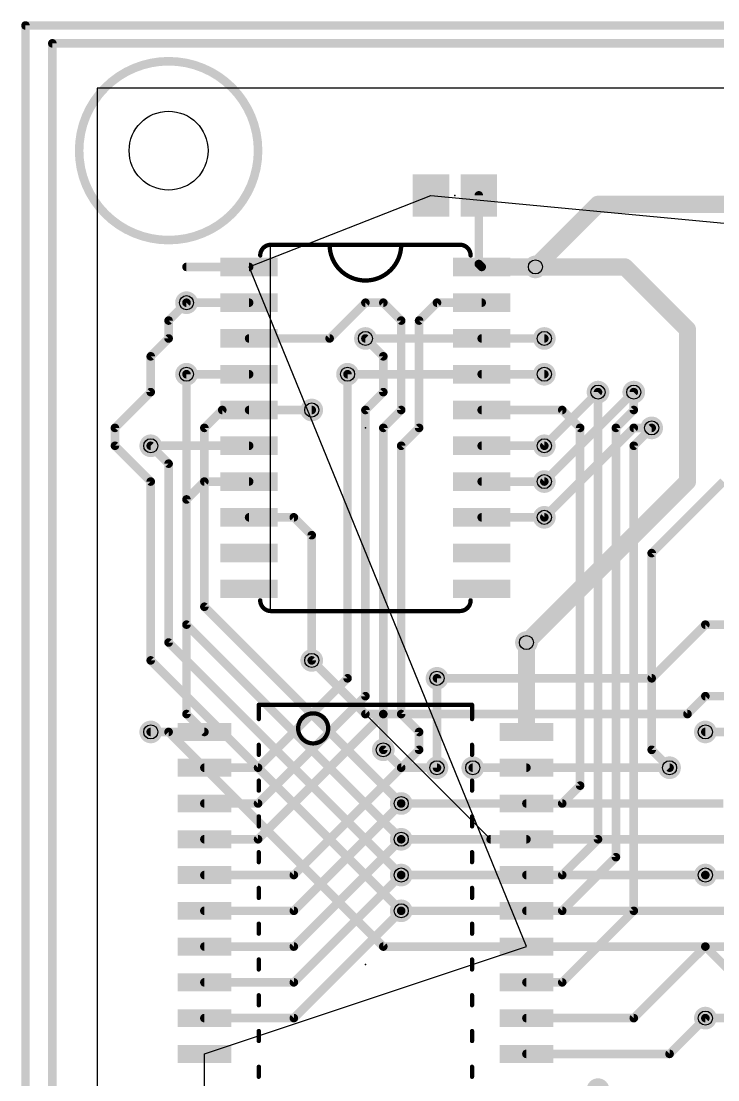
# Model space of a CAD drawing. Extents: x -3 to 108, y -3 to 135.
# Drawn here: x -2.69 to 22.03, y 97.19 to 134.77 of the extents above; entities that cross this region are included whole.
import ezdxf

# ---------------------------------------------------------------- set-up
doc = ezdxf.new("R2010")
doc.units = 0
for name, color, linetype in [('1', 22, 'CONTINUOUS'), ('16', 175, 'CONTINUOUS'), ('18', 82, 'CONTINUOUS'), ('19', 53, 'CONTINUOUS'), ('20', 7, 'CONTINUOUS'), ('21', 253, 'CONTINUOUS'), ('23', 7, 'CONTINUOUS'), ('44', 253, 'CONTINUOUS')]:
    doc.layers.add(name, color=color, linetype=linetype)

# ---------------------------------------------------------------- blocks, each defined once
blk = doc.blocks.new('RECT')
blk.add_solid([(-0.5, -0.5), (0.5, -0.5), (-0.5, 0.5), (0.5, 0.5)])
blk = doc.blocks.new('ROUNDV')
at = {"const_width": 0.5}
blk.add_lwpolyline([(0, -0.25, 1), (0, 0.25, 1), (0, -0.25)], format="xyb", dxfattribs=at)

msp = doc.modelspace()

# ---------------------------------------------------------------- linework, layer by layer
at = {"layer": '1'}
for points, const_width in [([(-1.5875, 133.985), (107.95, 133.985)], 0.3048), ([(-1.5875, -2.2225), (-1.5875, 133.985)], 0.3048), ([(13.55, 128.5875), (13.55, 126.15)], 0.3048), ([(17.78, 128.27), (15.5575, 126.0475)], 0.6096), ([(31.75, 128.27), (17.78, 128.27)], 0.6096), ([(13.6525, 126.0475), (15.5575, 126.0475)], 0.6096), ([(13.55, 126.15), (13.6525, 126.0475)], 0.3048), ([(5.3975, 126.0475), (3.175, 126.0475)], 0.3048), ([(5.3975, 124.7775), (3.175, 124.7775)], 0.3048), ([(9.525, 124.7775), (8.255, 123.5075)], 0.3048), ([(10.16, 124.7775), (9.525, 124.7775)], 0.3048), ([(10.795, 124.1425), (10.16, 124.7775)], 0.3048), ([(12.065, 124.7775), (11.43, 124.1425)], 0.3048), ([(13.6525, 124.7775), (12.065, 124.7775)], 0.3048), ([(10.795, 120.9675), (10.795, 124.1425)], 0.3048), ([(11.43, 120.3325), (11.43, 124.1425)], 0.3048), ([(8.255, 123.5075), (5.3975, 123.5075)], 0.3048), ([(10.16, 122.8725), (9.525, 123.5075)], 0.3048), ([(15.875, 123.5075), (13.6525, 123.5075)], 0.3048), ([(10.16, 121.6025), (10.16, 122.8725)], 0.3048), ([(5.3975, 122.2375), (3.175, 122.2375)], 0.3048), ([(8.89, 111.4425), (8.89, 122.2375)], 0.3048), ([(15.875, 122.2375), (13.6525, 122.2375)], 0.3048), ([(9.525, 120.9675), (10.16, 121.6025)], 0.3048), ([(17.78, 121.6025), (17.78, 105.7275)], 0.3048), ([(19.05, 120.9675), (19.05, 121.6025)], 0.3048), ([(7.62, 120.9675), (5.3975, 120.9675)], 0.3048), ([(9.525, 110.8075), (9.525, 120.9675)], 0.3048), ([(10.16, 120.3325), (10.795, 120.9675)], 0.3048), ([(16.51, 120.9675), (13.6525, 120.9675)], 0.3048), ([(17.145, 120.3325), (16.51, 120.9675)], 0.3048), ([(18.415, 120.3325), (19.05, 120.9675)], 0.3048), ([(10.16, 110.1725), (10.16, 120.3325)], 0.3048), ([(10.795, 119.6975), (11.43, 120.3325)], 0.3048), ([(17.145, 107.6325), (17.145, 120.3325)], 0.3048), ([(18.415, 105.0925), (18.415, 120.3325)], 0.3048), ([(19.05, 119.6975), (19.685, 120.3325)], 0.3048), ([(1.905, 119.6975), (5.3975, 119.6975)], 0.3048), ([(10.795, 110.1725), (10.795, 119.6975)], 0.3048), ([(13.6525, 119.6975), (15.875, 119.6975)], 0.3048), ([(19.05, 103.1875), (19.05, 119.6975)], 0.3048), ([(3.81, 118.4275), (3.175, 117.7925)], 0.3048), ([(5.3975, 118.4275), (3.81, 118.4275)], 0.3048), ([(15.875, 118.4275), (13.6525, 118.4275)], 0.3048), ([(19.685, 115.8875), (22.225, 118.4275)], 0.3048), ([(3.175, 117.7925), (3.175, 110.1725)], 0.3048), ([(5.3975, 117.1575), (6.985, 117.1575)], 0.3048), ([(6.985, 117.1575), (7.62, 116.5225)], 0.3048), ([(13.6525, 117.1575), (15.875, 117.1575)], 0.3048), ([(7.62, 116.5225), (7.62, 112.0775)], 0.3048), ([(19.685, 108.9025), (19.685, 115.8875)], 0.3048), ([(15.24, 109.5375), (15.24, 112.7125)], 0.6096), ([(5.715, 108.2675), (8.89, 111.4425)], 0.3048), ([(12.065, 108.2675), (12.065, 111.4425)], 0.3048), ([(5.715, 106.9975), (9.525, 110.8075)], 0.3048), ([(3.175, 110.1725), (3.81, 109.5375)], 0.3048), ([(5.715, 105.7275), (10.16, 110.1725)], 0.3048), ([(10.16, 108.9025), (10.16, 110.1725)], 0.3048), ([(11.43, 109.5375), (10.795, 110.1725)], 0.3048), ([(1.905, 109.5375), (3.81, 109.5375)], 0.3048), ([(11.43, 108.9025), (11.43, 109.5375)], 0.3048), ([(28.575, 109.5375), (21.59, 109.5375)], 0.3048), ([(11.43, 108.9025), (6.985, 104.4575)], 0.3048), ([(20.32, 108.2675), (19.685, 108.9025)], 0.3048), ([(3.81, 108.2675), (5.715, 108.2675)], 0.3048), ([(15.24, 108.2675), (13.335, 108.2675)], 0.3048), ([(16.51, 106.9975), (17.145, 107.6325)], 0.3048), ([(3.81, 106.9975), (5.715, 106.9975)], 0.3048), ([(6.985, 103.1875), (10.795, 106.9975)], 0.3048), ([(15.24, 106.9975), (16.51, 106.9975)], 0.3048), ([(3.81, 105.7275), (5.715, 105.7275)], 0.3048), ([(6.985, 101.9175), (10.795, 105.7275)], 0.3048), ([(13.97, 105.7275), (15.24, 105.7275)], 0.3048), ([(17.78, 105.7275), (16.51, 104.4575)], 0.3048), ([(16.51, 103.1875), (18.415, 105.0925)], 0.3048), ([(6.985, 104.4575), (3.81, 104.4575)], 0.3048), ([(6.985, 100.6475), (10.795, 104.4575)], 0.3048), ([(16.51, 104.4575), (15.24, 104.4575)], 0.3048), ([(21.59, 104.4575), (27.305, 104.4575)], 0.3048), ([(3.81, 103.1875), (6.985, 103.1875)], 0.3048), ([(6.985, 99.3775), (10.795, 103.1875)], 0.3048), ([(15.24, 103.1875), (16.51, 103.1875)], 0.3048), ([(16.51, 100.6475), (19.05, 103.1875)], 0.3048), ([(3.81, 101.9175), (6.985, 101.9175)], 0.3048), ([(19.05, 99.3775), (21.59, 101.9175)], 0.3048), ([(21.59, 101.9175), (26.035, 101.9175)], 0.3048), ([(3.81, 100.6475), (6.985, 100.6475)], 0.3048), ([(15.24, 100.6475), (16.51, 100.6475)], 0.3048), ([(3.81, 99.3775), (6.985, 99.3775)], 0.3048), ([(15.24, 99.3775), (19.05, 99.3775)], 0.3048), ([(20.32, 98.1075), (21.59, 99.3775)], 0.3048), ([(15.24, 98.1075), (20.32, 98.1075)], 0.3048)]:
    msp.add_lwpolyline(points, dxfattribs=dict(at, const_width=const_width))
for points, const_width in [([(-1.5875, 134.0612, 1), (-1.5875, 133.9088)], 0.1524), ([(-1.5113, 133.985, 1), (-1.6637, 133.985)], 0.1524), ([(13.6262, 128.5875, 1), (13.4738, 128.5875)], 0.1524), ([(17.78, 128.4224, 1), (17.78, 128.1176)], 0.3048), ([(17.8878, 128.1622, 1), (17.6722, 128.3778)], 0.3048), ([(13.6525, 126.1999, 1), (13.6525, 125.8951)], 0.3048), ([(13.6039, 126.2039, 1), (13.4961, 126.0961)], 0.1524), ([(15.4497, 126.1553, 1), (15.6653, 125.9397)], 0.3048), ([(15.5575, 125.8951, 1), (15.5575, 126.1999)], 0.3048), ([(3.175, 126.1237, 1), (3.175, 125.9713)], 0.1524), ([(5.3975, 125.9713, 1), (5.3975, 126.1237)], 0.1524), ([(13.4738, 126.15, 1), (13.6262, 126.15)], 0.1524), ([(13.5986, 125.9936, 1), (13.7064, 126.1014)], 0.1524), ([(3.175, 124.8537, 1), (3.175, 124.7013)], 0.1524), ([(5.3975, 124.7013, 1), (5.3975, 124.8537)], 0.1524), ([(9.525, 124.8537, 1), (9.525, 124.7013)], 0.1524), ([(9.5789, 124.7236, 1), (9.4711, 124.8314)], 0.1524), ([(10.2139, 124.8314, 1), (10.1061, 124.7236)], 0.1524), ([(10.16, 124.7013, 1), (10.16, 124.8537)], 0.1524), ([(12.065, 124.8537, 1), (12.065, 124.7013)], 0.1524), ([(12.1189, 124.7236, 1), (12.0111, 124.8314)], 0.1524), ([(13.6525, 124.7013, 1), (13.6525, 124.8537)], 0.1524), ([(10.8712, 124.1425, 1), (10.7188, 124.1425)], 0.1524), ([(10.7411, 124.0886, 1), (10.8489, 124.1964)], 0.1524), ([(11.5062, 124.1425, 1), (11.3538, 124.1425)], 0.1524), ([(11.3761, 124.1964, 1), (11.4839, 124.0886)], 0.1524), ([(5.3975, 123.5837, 1), (5.3975, 123.4313)], 0.1524), ([(8.255, 123.4313, 1), (8.255, 123.5837)], 0.1524), ([(9.5789, 123.5614, 1), (9.4711, 123.4536)], 0.1524), ([(13.6525, 123.5837, 1), (13.6525, 123.4313)], 0.1524), ([(15.875, 123.4313, 1), (15.875, 123.5837)], 0.1524), ([(8.2011, 123.5614, 1), (8.3089, 123.4536)], 0.1524), ([(10.2362, 122.8725, 1), (10.0838, 122.8725)], 0.1524), ([(10.1061, 122.8186, 1), (10.2139, 122.9264)], 0.1524), ([(3.175, 122.3137, 1), (3.175, 122.1613)], 0.1524), ([(5.3975, 122.1613, 1), (5.3975, 122.3137)], 0.1524), ([(8.9662, 122.2375, 1), (8.8138, 122.2375)], 0.1524), ([(13.6525, 122.3137, 1), (13.6525, 122.1613)], 0.1524), ([(15.875, 122.1613, 1), (15.875, 122.3137)], 0.1524), ([(10.0838, 121.6025, 1), (10.2362, 121.6025)], 0.1524), ([(10.2139, 121.5486, 1), (10.1061, 121.6564)], 0.1524), ([(17.8562, 121.6025, 1), (17.7038, 121.6025)], 0.1524), ([(19.1262, 121.6025, 1), (18.9738, 121.6025)], 0.1524), ([(5.3975, 121.0437, 1), (5.3975, 120.8913)], 0.1524), ([(7.62, 120.8913, 1), (7.62, 121.0437)], 0.1524), ([(9.6012, 120.9675, 1), (9.4488, 120.9675)], 0.1524), ([(9.4711, 121.0214, 1), (9.5789, 120.9136)], 0.1524), ([(10.7188, 120.9675, 1), (10.8712, 120.9675)], 0.1524), ([(10.8489, 120.9136, 1), (10.7411, 121.0214)], 0.1524), ([(13.6525, 121.0437, 1), (13.6525, 120.8913)], 0.1524), ([(16.5639, 121.0214, 1), (16.4561, 120.9136)], 0.1524), ([(16.51, 120.8913, 1), (16.51, 121.0437)], 0.1524), ([(18.9738, 120.9675, 1), (19.1262, 120.9675)], 0.1524), ([(19.1039, 120.9136, 1), (18.9961, 121.0214)], 0.1524), ([(10.2362, 120.3325, 1), (10.0838, 120.3325)], 0.1524), ([(10.1061, 120.3864, 1), (10.2139, 120.2786)], 0.1524), ([(11.3538, 120.3325, 1), (11.5062, 120.3325)], 0.1524), ([(11.4839, 120.2786, 1), (11.3761, 120.3864)], 0.1524), ([(17.2212, 120.3325, 1), (17.0688, 120.3325)], 0.1524), ([(17.0911, 120.2786, 1), (17.1989, 120.3864)], 0.1524), ([(18.4912, 120.3325, 1), (18.3388, 120.3325)], 0.1524), ([(18.3611, 120.3864, 1), (18.4689, 120.2786)], 0.1524), ([(19.7389, 120.2786, 1), (19.6311, 120.3864)], 0.1524), ([(1.905, 119.7737, 1), (1.905, 119.6213)], 0.1524), ([(5.3975, 119.6213, 1), (5.3975, 119.7737)], 0.1524), ([(10.8712, 119.6975, 1), (10.7188, 119.6975)], 0.1524), ([(10.7411, 119.7514, 1), (10.8489, 119.6436)], 0.1524), ([(13.6525, 119.7737, 1), (13.6525, 119.6213)], 0.1524), ([(15.875, 119.6213, 1), (15.875, 119.7737)], 0.1524), ([(19.1262, 119.6975, 1), (18.9738, 119.6975)], 0.1524), ([(18.9961, 119.7514, 1), (19.1039, 119.6436)], 0.1524), ([(3.81, 118.5037, 1), (3.81, 118.3513)], 0.1524), ([(3.8639, 118.3736, 1), (3.7561, 118.4814)], 0.1524), ([(5.3975, 118.3513, 1), (5.3975, 118.5037)], 0.1524), ([(13.6525, 118.5037, 1), (13.6525, 118.3513)], 0.1524), ([(15.875, 118.3513, 1), (15.875, 118.5037)], 0.1524), ([(3.2512, 117.7925, 1), (3.0988, 117.7925)], 0.1524), ([(3.1211, 117.8464, 1), (3.2289, 117.7386)], 0.1524), ([(5.3975, 117.2337, 1), (5.3975, 117.0813)], 0.1524), ([(7.0389, 117.2114, 1), (6.9311, 117.1036)], 0.1524), ([(6.985, 117.0813, 1), (6.985, 117.2337)], 0.1524), ([(13.6525, 117.2337, 1), (13.6525, 117.0813)], 0.1524), ([(15.875, 117.0813, 1), (15.875, 117.2337)], 0.1524), ([(7.6962, 116.5225, 1), (7.5438, 116.5225)], 0.1524), ([(7.5661, 116.4686, 1), (7.6739, 116.5764)], 0.1524), ([(19.7612, 115.8875, 1), (19.6088, 115.8875)], 0.1524), ([(19.6311, 115.9414, 1), (19.7389, 115.8336)], 0.1524), ([(15.3924, 112.7125, 1), (15.0876, 112.7125)], 0.3048), ([(7.5438, 112.0775, 1), (7.6962, 112.0775)], 0.1524), ([(8.8138, 111.4425, 1), (8.9662, 111.4425)], 0.1524), ([(8.9439, 111.3886, 1), (8.8361, 111.4964)], 0.1524), ([(12.1412, 111.4425, 1), (11.9888, 111.4425)], 0.1524), ([(9.4488, 110.8075, 1), (9.6012, 110.8075)], 0.1524), ([(9.5789, 110.7536, 1), (9.4711, 110.8614)], 0.1524), ([(3.2289, 110.2264, 1), (3.1211, 110.1186)], 0.1524), ([(3.0988, 110.1725, 1), (3.2512, 110.1725)], 0.1524), ([(10.2362, 110.1725, 1), (10.0838, 110.1725)], 0.1524), ([(10.0838, 110.1725, 1), (10.2362, 110.1725)], 0.1524), ([(10.2139, 110.1186, 1), (10.1061, 110.2264)], 0.1524), ([(10.8489, 110.2264, 1), (10.7411, 110.1186)], 0.1524), ([(10.7188, 110.1725, 1), (10.8712, 110.1725)], 0.1524), ([(1.905, 109.6137, 1), (1.905, 109.4613)], 0.1524), ([(3.7561, 109.4836, 1), (3.8639, 109.5914)], 0.1524), ([(3.81, 109.4613, 1), (3.81, 109.6137)], 0.1524), ([(11.5062, 109.5375, 1), (11.3538, 109.5375)], 0.1524), ([(11.3761, 109.4836, 1), (11.4839, 109.5914)], 0.1524), ([(15.0876, 109.5375, 1), (15.3924, 109.5375)], 0.3048), ([(21.59, 109.6137, 1), (21.59, 109.4613)], 0.1524), ([(11.4839, 108.8486, 1), (11.3761, 108.9564)], 0.1524), ([(19.7389, 108.9564, 1), (19.6311, 108.8486)], 0.1524), ([(10.0838, 108.9025, 1), (10.2362, 108.9025)], 0.1524), ([(11.3538, 108.9025, 1), (11.5062, 108.9025)], 0.1524), ([(19.6088, 108.9025, 1), (19.7612, 108.9025)], 0.1524), ([(3.81, 108.3437, 1), (3.81, 108.1913)], 0.1524), ([(5.6611, 108.3214, 1), (5.7689, 108.2136)], 0.1524), ([(5.715, 108.1913, 1), (5.715, 108.3437)], 0.1524), ([(11.9888, 108.2675, 1), (12.1412, 108.2675)], 0.1524), ([(13.335, 108.3437, 1), (13.335, 108.1913)], 0.1524), ([(15.24, 108.1913, 1), (15.24, 108.3437)], 0.1524), ([(20.2661, 108.2136, 1), (20.3739, 108.3214)], 0.1524), ([(17.0688, 107.6325, 1), (17.2212, 107.6325)], 0.1524), ([(17.1989, 107.5786, 1), (17.0911, 107.6864)], 0.1524), ([(3.81, 107.0737, 1), (3.81, 106.9213)], 0.1524), ([(5.6611, 107.0514, 1), (5.7689, 106.9436)], 0.1524), ([(5.715, 106.9213, 1), (5.715, 107.0737)], 0.1524), ([(10.8489, 106.9436, 1), (10.7411, 107.0514)], 0.1524), ([(15.24, 107.0737, 1), (15.24, 106.9213)], 0.1524), ([(16.4561, 107.0514, 1), (16.5639, 106.9436)], 0.1524), ([(16.51, 106.9213, 1), (16.51, 107.0737)], 0.1524), ([(3.81, 105.8037, 1), (3.81, 105.6513)], 0.1524), ([(5.6611, 105.7814, 1), (5.7689, 105.6736)], 0.1524), ([(5.715, 105.6513, 1), (5.715, 105.8037)], 0.1524), ([(10.8489, 105.6736, 1), (10.7411, 105.7814)], 0.1524), ([(13.97, 105.8037, 1), (13.97, 105.6513)], 0.1524), ([(15.24, 105.6513, 1), (15.24, 105.8037)], 0.1524), ([(17.7038, 105.7275, 1), (17.8562, 105.7275)], 0.1524), ([(17.8339, 105.6736, 1), (17.7261, 105.7814)], 0.1524), ([(18.4689, 105.0386, 1), (18.3611, 105.1464)], 0.1524), ([(18.3388, 105.0925, 1), (18.4912, 105.0925)], 0.1524), ([(3.81, 104.5337, 1), (3.81, 104.3813)], 0.1524), ([(6.9311, 104.5114, 1), (7.0389, 104.4036)], 0.1524), ([(6.985, 104.3813, 1), (6.985, 104.5337)], 0.1524), ([(10.8489, 104.4036, 1), (10.7411, 104.5114)], 0.1524), ([(15.24, 104.5337, 1), (15.24, 104.3813)], 0.1524), ([(16.4561, 104.5114, 1), (16.5639, 104.4036)], 0.1524), ([(16.51, 104.3813, 1), (16.51, 104.5337)], 0.1524), ([(21.59, 104.5337, 1), (21.59, 104.3813)], 0.1524), ([(3.81, 103.2637, 1), (3.81, 103.1113)], 0.1524), ([(6.9311, 103.2414, 1), (7.0389, 103.1336)], 0.1524), ([(6.985, 103.1113, 1), (6.985, 103.2637)], 0.1524), ([(10.8489, 103.1336, 1), (10.7411, 103.2414)], 0.1524), ([(15.24, 103.2637, 1), (15.24, 103.1113)], 0.1524), ([(16.4561, 103.2414, 1), (16.5639, 103.1336)], 0.1524), ([(16.51, 103.1113, 1), (16.51, 103.2637)], 0.1524), ([(18.9738, 103.1875, 1), (19.1262, 103.1875)], 0.1524), ([(19.1039, 103.1336, 1), (18.9961, 103.2414)], 0.1524), ([(3.81, 101.9937, 1), (3.81, 101.8413)], 0.1524), ([(6.9311, 101.9714, 1), (7.0389, 101.8636)], 0.1524), ([(6.985, 101.8413, 1), (6.985, 101.9937)], 0.1524), ([(21.59, 101.9937, 1), (21.59, 101.8413)], 0.1524), ([(21.6439, 101.8636, 1), (21.5361, 101.9714)], 0.1524), ([(3.81, 100.7237, 1), (3.81, 100.5713)], 0.1524), ([(6.9311, 100.7014, 1), (7.0389, 100.5936)], 0.1524), ([(6.985, 100.5713, 1), (6.985, 100.7237)], 0.1524), ([(15.24, 100.7237, 1), (15.24, 100.5713)], 0.1524), ([(16.4561, 100.7014, 1), (16.5639, 100.5936)], 0.1524), ([(16.51, 100.5713, 1), (16.51, 100.7237)], 0.1524), ([(3.81, 99.4537, 1), (3.81, 99.3013)], 0.1524), ([(6.9311, 99.4314, 1), (7.0389, 99.3236)], 0.1524), ([(6.985, 99.3013, 1), (6.985, 99.4537)], 0.1524), ([(15.24, 99.4537, 1), (15.24, 99.3013)], 0.1524), ([(18.9961, 99.4314, 1), (19.1039, 99.3236)], 0.1524), ([(19.05, 99.3013, 1), (19.05, 99.4537)], 0.1524), ([(21.6439, 99.3236, 1), (21.5361, 99.4314)], 0.1524), ([(15.24, 98.1837, 1), (15.24, 98.0313)], 0.1524), ([(20.2661, 98.1614, 1), (20.3739, 98.0536)], 0.1524), ([(20.32, 98.0313, 1), (20.32, 98.1837)], 0.1524)]:
    msp.add_lwpolyline(points, format="xyb", dxfattribs=dict(at, const_width=const_width))
at = {"layer": '16'}
for points, const_width in [([(-2.54, 134.62), (107.95, 134.62)], 0.3048), ([(-2.54, -2.54), (-2.54, 134.62)], 0.3048), ([(15.5575, 126.0475), (16.51, 126.0475)], 0.6096), ([(18.7325, 126.0475), (15.5575, 126.0475)], 0.6096), ([(20.955, 123.825), (18.7325, 126.0475)], 0.6096), ([(3.175, 124.7775), (2.54, 124.1425)], 0.3048), ([(2.54, 124.1425), (2.54, 123.5075)], 0.3048), ([(20.955, 118.4275), (20.955, 123.825)], 0.6096), ([(2.54, 123.5075), (1.905, 122.8725)], 0.3048), ([(9.525, 123.5075), (15.875, 123.5075)], 0.3048), ([(1.905, 122.8725), (1.905, 121.6025)], 0.3048), ([(3.175, 122.2375), (3.175, 113.3475)], 0.3048), ([(8.89, 122.2375), (15.875, 122.2375)], 0.3048), ([(1.905, 121.6025), (0.635, 120.3325)], 0.3048), ([(19.05, 121.6025), (15.875, 118.4275)], 0.3048), ([(15.875, 119.6975), (17.78, 121.6025)], 0.3048), ([(3.81, 120.3325), (4.445, 120.9675)], 0.3048), ([(4.445, 120.9675), (7.62, 120.9675)], 0.3048), ([(0.635, 120.3325), (0.635, 119.6975)], 0.3048), ([(3.81, 113.9825), (3.81, 120.3325)], 0.3048), ([(15.875, 117.1575), (19.05, 120.3325)], 0.3048), ([(19.05, 120.3325), (19.685, 120.3325)], 0.3048), ([(0.635, 119.6975), (1.905, 118.4275)], 0.3048), ([(2.54, 119.0625), (1.905, 119.6975)], 0.3048), ([(2.54, 112.7125), (2.54, 119.0625)], 0.3048), ([(1.905, 118.4275), (1.905, 112.0775)], 0.3048), ([(15.24, 112.7125), (20.955, 118.4275)], 0.6096), ([(10.795, 106.9975), (3.81, 113.9825)], 0.3048), ([(3.175, 113.3475), (10.795, 105.7275)], 0.3048), ([(19.685, 111.4425), (21.59, 113.3475)], 0.3048), ([(21.59, 113.3475), (23.495, 113.3475)], 0.3048), ([(10.795, 104.4575), (2.54, 112.7125)], 0.3048), ([(1.905, 112.0775), (10.795, 103.1875)], 0.3048), ([(7.62, 112.0775), (9.525, 110.1725)], 0.3048), ([(12.065, 111.4425), (19.685, 111.4425)], 0.3048), ([(20.955, 110.1725), (21.59, 110.8075)], 0.3048), ([(21.59, 110.8075), (23.495, 110.8075)], 0.3048), ([(9.525, 110.1725), (20.955, 110.1725)], 0.3048), ([(2.54, 109.5375), (1.905, 109.5375)], 0.3048), ([(10.16, 101.9175), (2.54, 109.5375)], 0.3048), ([(21.59, 109.5375), (24.765, 109.5375)], 0.3048), ([(10.795, 108.2675), (10.16, 108.9025)], 0.3048), ([(12.065, 108.2675), (10.795, 108.2675)], 0.3048), ([(13.335, 108.2675), (20.32, 108.2675)], 0.3048), ([(10.795, 106.9975), (22.225, 106.9975)], 0.3048), ([(10.795, 105.7275), (23.495, 105.7275)], 0.3048), ([(10.795, 104.4575), (21.59, 104.4575)], 0.3048), ([(10.795, 103.1875), (23.495, 103.1875)], 0.3048), ([(21.59, 101.9175), (10.16, 101.9175)], 0.3048), ([(22.86, 100.6475), (21.59, 101.9175)], 0.3048), ([(21.59, 99.3775), (24.765, 99.3775)], 0.3048)]:
    msp.add_lwpolyline(points, dxfattribs=dict(at, const_width=const_width))
for points, const_width in [([(-2.54, 134.6962, 1), (-2.54, 134.5438)], 0.1524), ([(-2.4638, 134.62, 1), (-2.6162, 134.62)], 0.1524), ([(15.5575, 126.1999, 1), (15.5575, 125.8951)], 0.3048), ([(15.5575, 126.1999, 1), (15.5575, 125.8951)], 0.3048), ([(16.51, 125.8951, 1), (16.51, 126.1999)], 0.3048), ([(18.8403, 126.1553, 1), (18.6247, 125.9397)], 0.3048), ([(18.7325, 125.8951, 1), (18.7325, 126.1999)], 0.3048), ([(3.2289, 124.7236, 1), (3.1211, 124.8314)], 0.1524), ([(2.6162, 124.1425, 1), (2.4638, 124.1425)], 0.1524), ([(2.4861, 124.1964, 1), (2.5939, 124.0886)], 0.1524), ([(21.1074, 123.825, 1), (20.8026, 123.825)], 0.3048), ([(20.8472, 123.7172, 1), (21.0628, 123.9328)], 0.3048), ([(2.5939, 123.4536, 1), (2.4861, 123.5614)], 0.1524), ([(9.525, 123.5837, 1), (9.525, 123.4313)], 0.1524), ([(15.875, 123.4313, 1), (15.875, 123.5837)], 0.1524), ([(2.4638, 123.5075, 1), (2.6162, 123.5075)], 0.1524), ([(1.9812, 122.8725, 1), (1.8288, 122.8725)], 0.1524), ([(1.8511, 122.9264, 1), (1.9589, 122.8186)], 0.1524), ([(3.2512, 122.2375, 1), (3.0988, 122.2375)], 0.1524), ([(8.89, 122.3137, 1), (8.89, 122.1613)], 0.1524), ([(15.875, 122.1613, 1), (15.875, 122.3137)], 0.1524), ([(1.8288, 121.6025, 1), (1.9812, 121.6025)], 0.1524), ([(1.9589, 121.5486, 1), (1.8511, 121.6564)], 0.1524), ([(17.8339, 121.5486, 1), (17.7261, 121.6564)], 0.1524), ([(19.1039, 121.5486, 1), (18.9961, 121.6564)], 0.1524), ([(4.445, 121.0437, 1), (4.445, 120.8913)], 0.1524), ([(4.4989, 120.9136, 1), (4.3911, 121.0214)], 0.1524), ([(7.62, 120.8913, 1), (7.62, 121.0437)], 0.1524), ([(0.7112, 120.3325, 1), (0.5588, 120.3325)], 0.1524), ([(0.5811, 120.3864, 1), (0.6889, 120.2786)], 0.1524), ([(3.8862, 120.3325, 1), (3.7338, 120.3325)], 0.1524), ([(3.7561, 120.3864, 1), (3.8639, 120.2786)], 0.1524), ([(19.05, 120.4087, 1), (19.05, 120.2563)], 0.1524), ([(19.1039, 120.2786, 1), (18.9961, 120.3864)], 0.1524), ([(19.685, 120.2563, 1), (19.685, 120.4087)], 0.1524), ([(0.6889, 119.7514, 1), (0.5811, 119.6436)], 0.1524), ([(0.5588, 119.6975, 1), (0.7112, 119.6975)], 0.1524), ([(1.9589, 119.7514, 1), (1.8511, 119.6436)], 0.1524), ([(15.8211, 119.7514, 1), (15.9289, 119.6436)], 0.1524), ([(2.6162, 119.0625, 1), (2.4638, 119.0625)], 0.1524), ([(2.4861, 119.0086, 1), (2.5939, 119.1164)], 0.1524), ([(1.9812, 118.4275, 1), (1.8288, 118.4275)], 0.1524), ([(1.8511, 118.3736, 1), (1.9589, 118.4814)], 0.1524), ([(15.8211, 118.4814, 1), (15.9289, 118.3736)], 0.1524), ([(20.8026, 118.4275, 1), (21.1074, 118.4275)], 0.3048), ([(21.0628, 118.3197, 1), (20.8472, 118.5353)], 0.3048), ([(15.8211, 117.2114, 1), (15.9289, 117.1036)], 0.1524), ([(3.8639, 114.0364, 1), (3.7561, 113.9286)], 0.1524), ([(3.7338, 113.9825, 1), (3.8862, 113.9825)], 0.1524), ([(3.2289, 113.4014, 1), (3.1211, 113.2936)], 0.1524), ([(3.0988, 113.3475, 1), (3.2512, 113.3475)], 0.1524), ([(21.59, 113.4237, 1), (21.59, 113.2713)], 0.1524), ([(21.6439, 113.2936, 1), (21.5361, 113.4014)], 0.1524), ([(2.5939, 112.7664, 1), (2.4861, 112.6586)], 0.1524), ([(2.4638, 112.7125, 1), (2.6162, 112.7125)], 0.1524), ([(15.1322, 112.8203, 1), (15.3478, 112.6047)], 0.3048), ([(1.9589, 112.1314, 1), (1.8511, 112.0236)], 0.1524), ([(1.8288, 112.0775, 1), (1.9812, 112.0775)], 0.1524), ([(7.6739, 112.1314, 1), (7.5661, 112.0236)], 0.1524), ([(12.065, 111.5187, 1), (12.065, 111.3663)], 0.1524), ([(19.6311, 111.4964, 1), (19.7389, 111.3886)], 0.1524), ([(19.685, 111.3663, 1), (19.685, 111.5187)], 0.1524), ([(21.59, 110.8837, 1), (21.59, 110.7313)], 0.1524), ([(21.6439, 110.7536, 1), (21.5361, 110.8614)], 0.1524), ([(9.525, 110.2487, 1), (9.525, 110.0963)], 0.1524), ([(9.4711, 110.1186, 1), (9.5789, 110.2264)], 0.1524), ([(20.9011, 110.2264, 1), (21.0089, 110.1186)], 0.1524), ([(20.955, 110.0963, 1), (20.955, 110.2487)], 0.1524), ([(1.905, 109.6137, 1), (1.905, 109.4613)], 0.1524), ([(2.5939, 109.5914, 1), (2.4861, 109.4836)], 0.1524), ([(2.54, 109.4613, 1), (2.54, 109.6137)], 0.1524), ([(21.59, 109.6137, 1), (21.59, 109.4613)], 0.1524), ([(10.2139, 108.9564, 1), (10.1061, 108.8486)], 0.1524), ([(10.795, 108.3437, 1), (10.795, 108.1913)], 0.1524), ([(10.7411, 108.2136, 1), (10.8489, 108.3214)], 0.1524), ([(12.065, 108.1913, 1), (12.065, 108.3437)], 0.1524), ([(13.335, 108.3437, 1), (13.335, 108.1913)], 0.1524), ([(20.32, 108.1913, 1), (20.32, 108.3437)], 0.1524), ([(10.795, 107.0737, 1), (10.795, 106.9213)], 0.1524), ([(10.7411, 106.9436, 1), (10.8489, 107.0514)], 0.1524), ([(10.795, 105.8037, 1), (10.795, 105.6513)], 0.1524), ([(10.7411, 105.6736, 1), (10.8489, 105.7814)], 0.1524), ([(10.795, 104.5337, 1), (10.795, 104.3813)], 0.1524), ([(10.7411, 104.4036, 1), (10.8489, 104.5114)], 0.1524), ([(21.59, 104.3813, 1), (21.59, 104.5337)], 0.1524), ([(10.795, 103.2637, 1), (10.795, 103.1113)], 0.1524), ([(10.7411, 103.1336, 1), (10.8489, 103.2414)], 0.1524), ([(10.16, 101.9937, 1), (10.16, 101.8413)], 0.1524), ([(10.1061, 101.8636, 1), (10.2139, 101.9714)], 0.1524), ([(21.6439, 101.9714, 1), (21.5361, 101.8636)], 0.1524), ([(21.59, 101.8413, 1), (21.59, 101.9937)], 0.1524), ([(21.59, 99.4537, 1), (21.59, 99.3013)], 0.1524)]:
    msp.add_lwpolyline(points, format="xyb", dxfattribs=dict(at, const_width=const_width))
at = {"layer": '19'}
for p, q in [((5.3975, 126.0475), (11.85, 128.5875)), ((11.85, 128.5875), (38.735, 126.0475)), ((15.24, 101.9175), (5.3975, 126.0475)), ((9.525, 110.1725), (13.97, 105.7275)), ((3.81, 98.1075), (15.24, 101.9175)), ((3.81, 93.0275), (3.81, 98.1075))]:
    msp.add_line(p, q, dxfattribs=at)
at = {"layer": '20'}
for p, q in [((105.41, 132.3975), (0, 132.3975)), ((0, 132.3975), (0, 0))]:
    msp.add_line(p, q, dxfattribs=at)
msp.add_circle((2.54, 130.175), 1.4, dxfattribs=at)
at = {"layer": '21'}
for points, const_width in [([(2.54, 127, 1), (2.54, 133.35, 1), (2.54, 127)], 0.3048), ([(6.1722, 126.8349, 0.4142), (5.7912, 126.4539)], 0.1524), ([(6.1722, 126.873, 1), (6.1722, 126.7968)], 0.0762), ([(6.1595, 126.8095, 1), (6.1341, 126.8095)], 0.0254), ([(6.1722, 126.7968, 1), (6.1722, 126.873)], 0.0762), ([(8.255, 126.873, 1), (8.255, 126.7968)], 0.0762), ([(8.255, 126.8349, 1), (10.795, 126.8349)], 0.1524), ([(8.2931, 126.8349, 1), (8.2169, 126.8349)], 0.0762), ([(8.255, 126.7968, 1), (8.255, 126.873)], 0.0762), ([(10.795, 126.873, 1), (10.795, 126.7968)], 0.0762), ([(10.8331, 126.8349, 1), (10.7569, 126.8349)], 0.0762), ([(10.795, 126.7968, 1), (10.795, 126.873)], 0.0762), ([(13.2588, 126.4539, 0.4142), (12.8778, 126.8349)], 0.1524), ([(12.8778, 126.873, 1), (12.8778, 126.7968)], 0.0762), ([(12.8778, 126.7968, 1), (12.8778, 126.873)], 0.0762), ([(5.7531, 126.4539, 1), (5.8293, 126.4539)], 0.0762), ([(13.2207, 126.4539, 1), (13.2969, 126.4539)], 0.0762), ([(5.7912, 114.2111, 0.4142), (6.1722, 113.8301)], 0.1524), ([(5.8293, 114.2111, 1), (5.7531, 114.2111)], 0.0762), ([(12.8778, 113.8301, 0.4142), (13.2588, 114.2111)], 0.1524), ([(13.2969, 114.2111, 1), (13.2207, 114.2111)], 0.0762), ([(6.1722, 113.8682, 1), (6.1722, 113.792)], 0.0762), ([(6.1722, 113.792, 1), (6.1722, 113.8682)], 0.0762), ([(12.8778, 113.8682, 1), (12.8778, 113.792)], 0.0762), ([(12.8778, 113.792, 1), (12.8778, 113.8682)], 0.0762), ([(6.1341, 113.8555, 1), (6.1595, 113.8555)], 0.0254), ([(5.7404, 110.5408, 1), (5.7404, 110.4646)], 0.0762), ([(5.7785, 110.5027, 1), (5.7023, 110.5027)], 0.0762), ([(13.3477, 110.5027, 1), (13.2715, 110.5027)], 0.0762), ([(13.3096, 110.4646, 1), (13.3096, 110.5408)], 0.0762), ([(7.6708, 109.1311, 1), (7.6708, 110.1979, 1), (7.6708, 109.1311)], 0.1524), ([(5.7023, 109.9947, 1), (5.7785, 109.9947)], 0.0762), ([(13.2715, 109.9947, 1), (13.3477, 109.9947)], 0.0762), ([(5.7785, 109.0803, 1), (5.7023, 109.0803)], 0.0762), ([(13.3477, 109.0803, 1), (13.2715, 109.0803)], 0.0762), ([(5.7023, 108.7247, 1), (5.7785, 108.7247)], 0.0762), ([(13.2715, 108.7247, 1), (13.3477, 108.7247)], 0.0762), ([(5.7785, 107.8103, 1), (5.7023, 107.8103)], 0.0762), ([(13.3477, 107.8103, 1), (13.2715, 107.8103)], 0.0762), ([(5.7023, 107.4547, 1), (5.7785, 107.4547)], 0.0762), ([(13.2715, 107.4547, 1), (13.3477, 107.4547)], 0.0762), ([(5.7785, 106.5403, 1), (5.7023, 106.5403)], 0.0762), ([(13.3477, 106.5403, 1), (13.2715, 106.5403)], 0.0762), ([(5.7023, 106.1847, 1), (5.7785, 106.1847)], 0.0762), ([(13.2715, 106.1847, 1), (13.3477, 106.1847)], 0.0762), ([(5.7785, 105.2703, 1), (5.7023, 105.2703)], 0.0762), ([(13.3477, 105.2703, 1), (13.2715, 105.2703)], 0.0762), ([(5.7023, 104.9147, 1), (5.7785, 104.9147)], 0.0762), ([(13.2715, 104.9147, 1), (13.3477, 104.9147)], 0.0762), ([(5.7785, 104.0003, 1), (5.7023, 104.0003)], 0.0762), ([(13.3477, 104.0003, 1), (13.2715, 104.0003)], 0.0762), ([(5.7023, 103.6447, 1), (5.7785, 103.6447)], 0.0762), ([(13.2715, 103.6447, 1), (13.3477, 103.6447)], 0.0762), ([(5.7785, 102.7303, 1), (5.7023, 102.7303)], 0.0762), ([(13.3477, 102.7303, 1), (13.2715, 102.7303)], 0.0762), ([(5.7023, 102.3747, 1), (5.7785, 102.3747)], 0.0762), ([(13.2715, 102.3747, 1), (13.3477, 102.3747)], 0.0762), ([(5.7785, 101.4603, 1), (5.7023, 101.4603)], 0.0762), ([(13.3477, 101.4603, 1), (13.2715, 101.4603)], 0.0762), ([(5.7023, 101.1047, 1), (5.7785, 101.1047)], 0.0762), ([(13.2715, 101.1047, 1), (13.3477, 101.1047)], 0.0762), ([(5.7785, 100.1903, 1), (5.7023, 100.1903)], 0.0762), ([(13.3477, 100.1903, 1), (13.2715, 100.1903)], 0.0762), ([(5.7023, 99.8347, 1), (5.7785, 99.8347)], 0.0762), ([(13.2715, 99.8347, 1), (13.3477, 99.8347)], 0.0762), ([(5.7785, 98.9203, 1), (5.7023, 98.9203)], 0.0762), ([(13.3477, 98.9203, 1), (13.2715, 98.9203)], 0.0762), ([(5.7023, 98.5647, 1), (5.7785, 98.5647)], 0.0762), ([(13.2715, 98.5647, 1), (13.3477, 98.5647)], 0.0762), ([(5.7785, 97.6503, 1), (5.7023, 97.6503)], 0.0762), ([(13.3477, 97.6503, 1), (13.2715, 97.6503)], 0.0762), ([(5.7023, 97.2947, 1), (5.7785, 97.2947)], 0.0762), ([(13.2715, 97.2947, 1), (13.3477, 97.2947)], 0.0762)]:
    msp.add_lwpolyline(points, format="xyb", dxfattribs=dict(at, const_width=const_width))
for points, const_width in [([(8.255, 126.8349), (6.1722, 126.8349)], 0.1524), ([(6.1468, 126.8095), (6.1468, 113.8555)], 0.0508), ([(10.795, 126.8349), (8.255, 126.8349)], 0.1524), ([(12.8778, 126.8349), (10.795, 126.8349)], 0.1524), ([(6.1722, 113.8301), (12.8778, 113.8301)], 0.1524), ([(13.3096, 110.5027), (5.7404, 110.5027)], 0.1524), ([(5.7404, 110.5027), (5.7404, 109.9947)], 0.1524), ([(13.3096, 110.5027), (13.3096, 109.9947)], 0.1524), ([(5.7404, 108.7247), (5.7404, 109.0803)], 0.1524), ([(13.3096, 109.0803), (13.3096, 108.7247)], 0.1524), ([(5.7404, 107.4547), (5.7404, 107.8103)], 0.1524), ([(13.3096, 107.8103), (13.3096, 107.4547)], 0.1524), ([(5.7404, 106.1847), (5.7404, 106.5403)], 0.1524), ([(13.3096, 106.5403), (13.3096, 106.1847)], 0.1524), ([(5.7404, 104.9147), (5.7404, 105.2703)], 0.1524), ([(13.3096, 105.2703), (13.3096, 104.9147)], 0.1524), ([(5.7404, 103.6447), (5.7404, 104.0003)], 0.1524), ([(13.3096, 104.0003), (13.3096, 103.6447)], 0.1524), ([(5.7404, 102.3747), (5.7404, 102.7303)], 0.1524), ([(13.3096, 102.7303), (13.3096, 102.3747)], 0.1524), ([(5.7404, 101.1047), (5.7404, 101.4603)], 0.1524), ([(13.3096, 101.4603), (13.3096, 101.1047)], 0.1524), ([(5.7404, 99.8347), (5.7404, 100.1903)], 0.1524), ([(13.3096, 100.1903), (13.3096, 99.8347)], 0.1524), ([(5.7404, 98.5647), (5.7404, 98.9203)], 0.1524), ([(13.3096, 98.9203), (13.3096, 98.5647)], 0.1524), ([(5.7404, 97.2947), (5.7404, 97.6503)], 0.1524), ([(13.3096, 97.6503), (13.3096, 97.2947)], 0.1524)]:
    msp.add_lwpolyline(points, dxfattribs=dict(at, const_width=const_width))
at = {"layer": '23'}
for p in [(12.7, 128.5875), (9.525, 120.3325), (9.525, 101.2825)]:
    msp.add_point(p, dxfattribs=at)
at = {"layer": '44'}
for centre in [(15.5575, 126.0475), (3.175, 124.7775), (9.525, 123.5075), (15.875, 123.5075), (3.175, 122.2375), (8.89, 122.2375), (15.875, 122.2375), (17.78, 121.6025), (19.05, 121.6025), (7.62, 120.9675), (19.685, 120.3325), (1.905, 119.6975), (15.875, 119.6975), (15.875, 118.4275), (15.875, 117.1575), (15.24, 112.7125), (7.62, 112.0775), (12.065, 111.4425), (1.905, 109.5375), (21.59, 109.5375), (10.16, 108.9025), (12.065, 108.2675), (13.335, 108.2675), (20.32, 108.2675), (10.795, 106.9975), (10.795, 105.7275), (10.795, 104.4575), (21.59, 104.4575), (10.795, 103.1875), (21.59, 99.3775)]:
    msp.add_circle(centre, 0.25, dxfattribs=at)

# ---------------------------------------------------------------- block references
at = {"layer": '1'}
for p, xscale, yscale, rotation in [((11.85, 128.5875), 1.3, 1.5, 180), ((13.55, 128.5875), 1.3, 1.5, 180), ((5.3975, 126.0475), 0.6604, 2.032, 270), ((13.6525, 126.0475), 0.6604, 2.032, 270), ((5.3975, 124.7775), 0.6604, 2.032, 270), ((13.6525, 124.7775), 0.6604, 2.032, 270), ((5.3975, 123.5075), 0.6604, 2.032, 270), ((13.6525, 123.5075), 0.6604, 2.032, 270), ((5.3975, 122.2375), 0.6604, 2.032, 270), ((13.6525, 122.2375), 0.6604, 2.032, 270), ((5.3975, 120.9675), 0.6604, 2.032, 270), ((13.6525, 120.9675), 0.6604, 2.032, 270), ((5.3975, 119.6975), 0.6604, 2.032, 270), ((13.6525, 119.6975), 0.6604, 2.032, 270), ((5.3975, 118.4275), 0.6604, 2.032, 270), ((13.6525, 118.4275), 0.6604, 2.032, 270), ((5.3975, 117.1575), 0.6604, 2.032, 270), ((13.6525, 117.1575), 0.6604, 2.032, 270), ((5.3975, 115.8875), 0.6604, 2.032, 270), ((13.6525, 115.8875), 0.6604, 2.032, 270), ((5.3975, 114.6175), 0.6604, 2.032, 270), ((13.6525, 114.6175), 0.6604, 2.032, 270), ((3.81, 109.5375), 0.635, 1.905, 270), ((15.24, 109.5375), 0.635, 1.905, 270), ((3.81, 108.2675), 0.635, 1.905, 270), ((15.24, 108.2675), 0.635, 1.905, 270), ((3.81, 106.9975), 0.635, 1.905, 270), ((15.24, 106.9975), 0.635, 1.905, 270), ((3.81, 105.7275), 0.635, 1.905, 270), ((15.24, 105.7275), 0.635, 1.905, 270), ((3.81, 104.4575), 0.635, 1.905, 270), ((15.24, 104.4575), 0.635, 1.905, 270), ((3.81, 103.1875), 0.635, 1.905, 270), ((15.24, 103.1875), 0.635, 1.905, 270), ((3.81, 101.9175), 0.635, 1.905, 270), ((15.24, 101.9175), 0.635, 1.905, 270), ((3.81, 100.6475), 0.635, 1.905, 270), ((15.24, 100.6475), 0.635, 1.905, 270), ((3.81, 99.3775), 0.635, 1.905, 270), ((15.24, 99.3775), 0.635, 1.905, 270), ((3.81, 98.1075), 0.635, 1.905, 270), ((15.24, 98.1075), 0.635, 1.905, 270)]:
    msp.add_blockref('RECT', p, dxfattribs=dict(at, xscale=xscale, yscale=yscale, rotation=rotation))
at = {"layer": '18', "xscale": 0.8048, "yscale": 0.8048}
for p in [(15.5575, 126.0475), (15.5575, 126.0475), (3.175, 124.7775), (3.175, 124.7775), (9.525, 123.5075), (9.525, 123.5075), (15.875, 123.5075), (15.875, 123.5075), (3.175, 122.2375), (3.175, 122.2375), (8.89, 122.2375), (8.89, 122.2375), (15.875, 122.2375), (15.875, 122.2375), (17.78, 121.6025), (17.78, 121.6025), (19.05, 121.6025), (19.05, 121.6025), (7.62, 120.9675), (7.62, 120.9675), (19.685, 120.3325), (19.685, 120.3325), (1.905, 119.6975), (1.905, 119.6975), (15.875, 119.6975), (15.875, 119.6975), (15.875, 118.4275), (15.875, 118.4275), (15.875, 117.1575), (15.875, 117.1575), (15.24, 112.7125), (15.24, 112.7125), (7.62, 112.0775), (7.62, 112.0775), (12.065, 111.4425), (12.065, 111.4425), (1.905, 109.5375), (1.905, 109.5375), (21.59, 109.5375), (21.59, 109.5375), (10.16, 108.9025), (10.16, 108.9025), (12.065, 108.2675), (12.065, 108.2675), (13.335, 108.2675), (13.335, 108.2675), (20.32, 108.2675), (20.32, 108.2675), (10.795, 106.9975), (10.795, 106.9975), (10.795, 105.7275), (10.795, 105.7275), (10.795, 104.4575), (10.795, 104.4575), (21.59, 104.4575), (21.59, 104.4575), (10.795, 103.1875), (10.795, 103.1875), (21.59, 99.3775), (21.59, 99.3775), (17.78, 96.8375), (17.78, 96.8375)]:
    msp.add_blockref('ROUNDV', p, dxfattribs=at)

doc.saveas('drawing.dxf')
